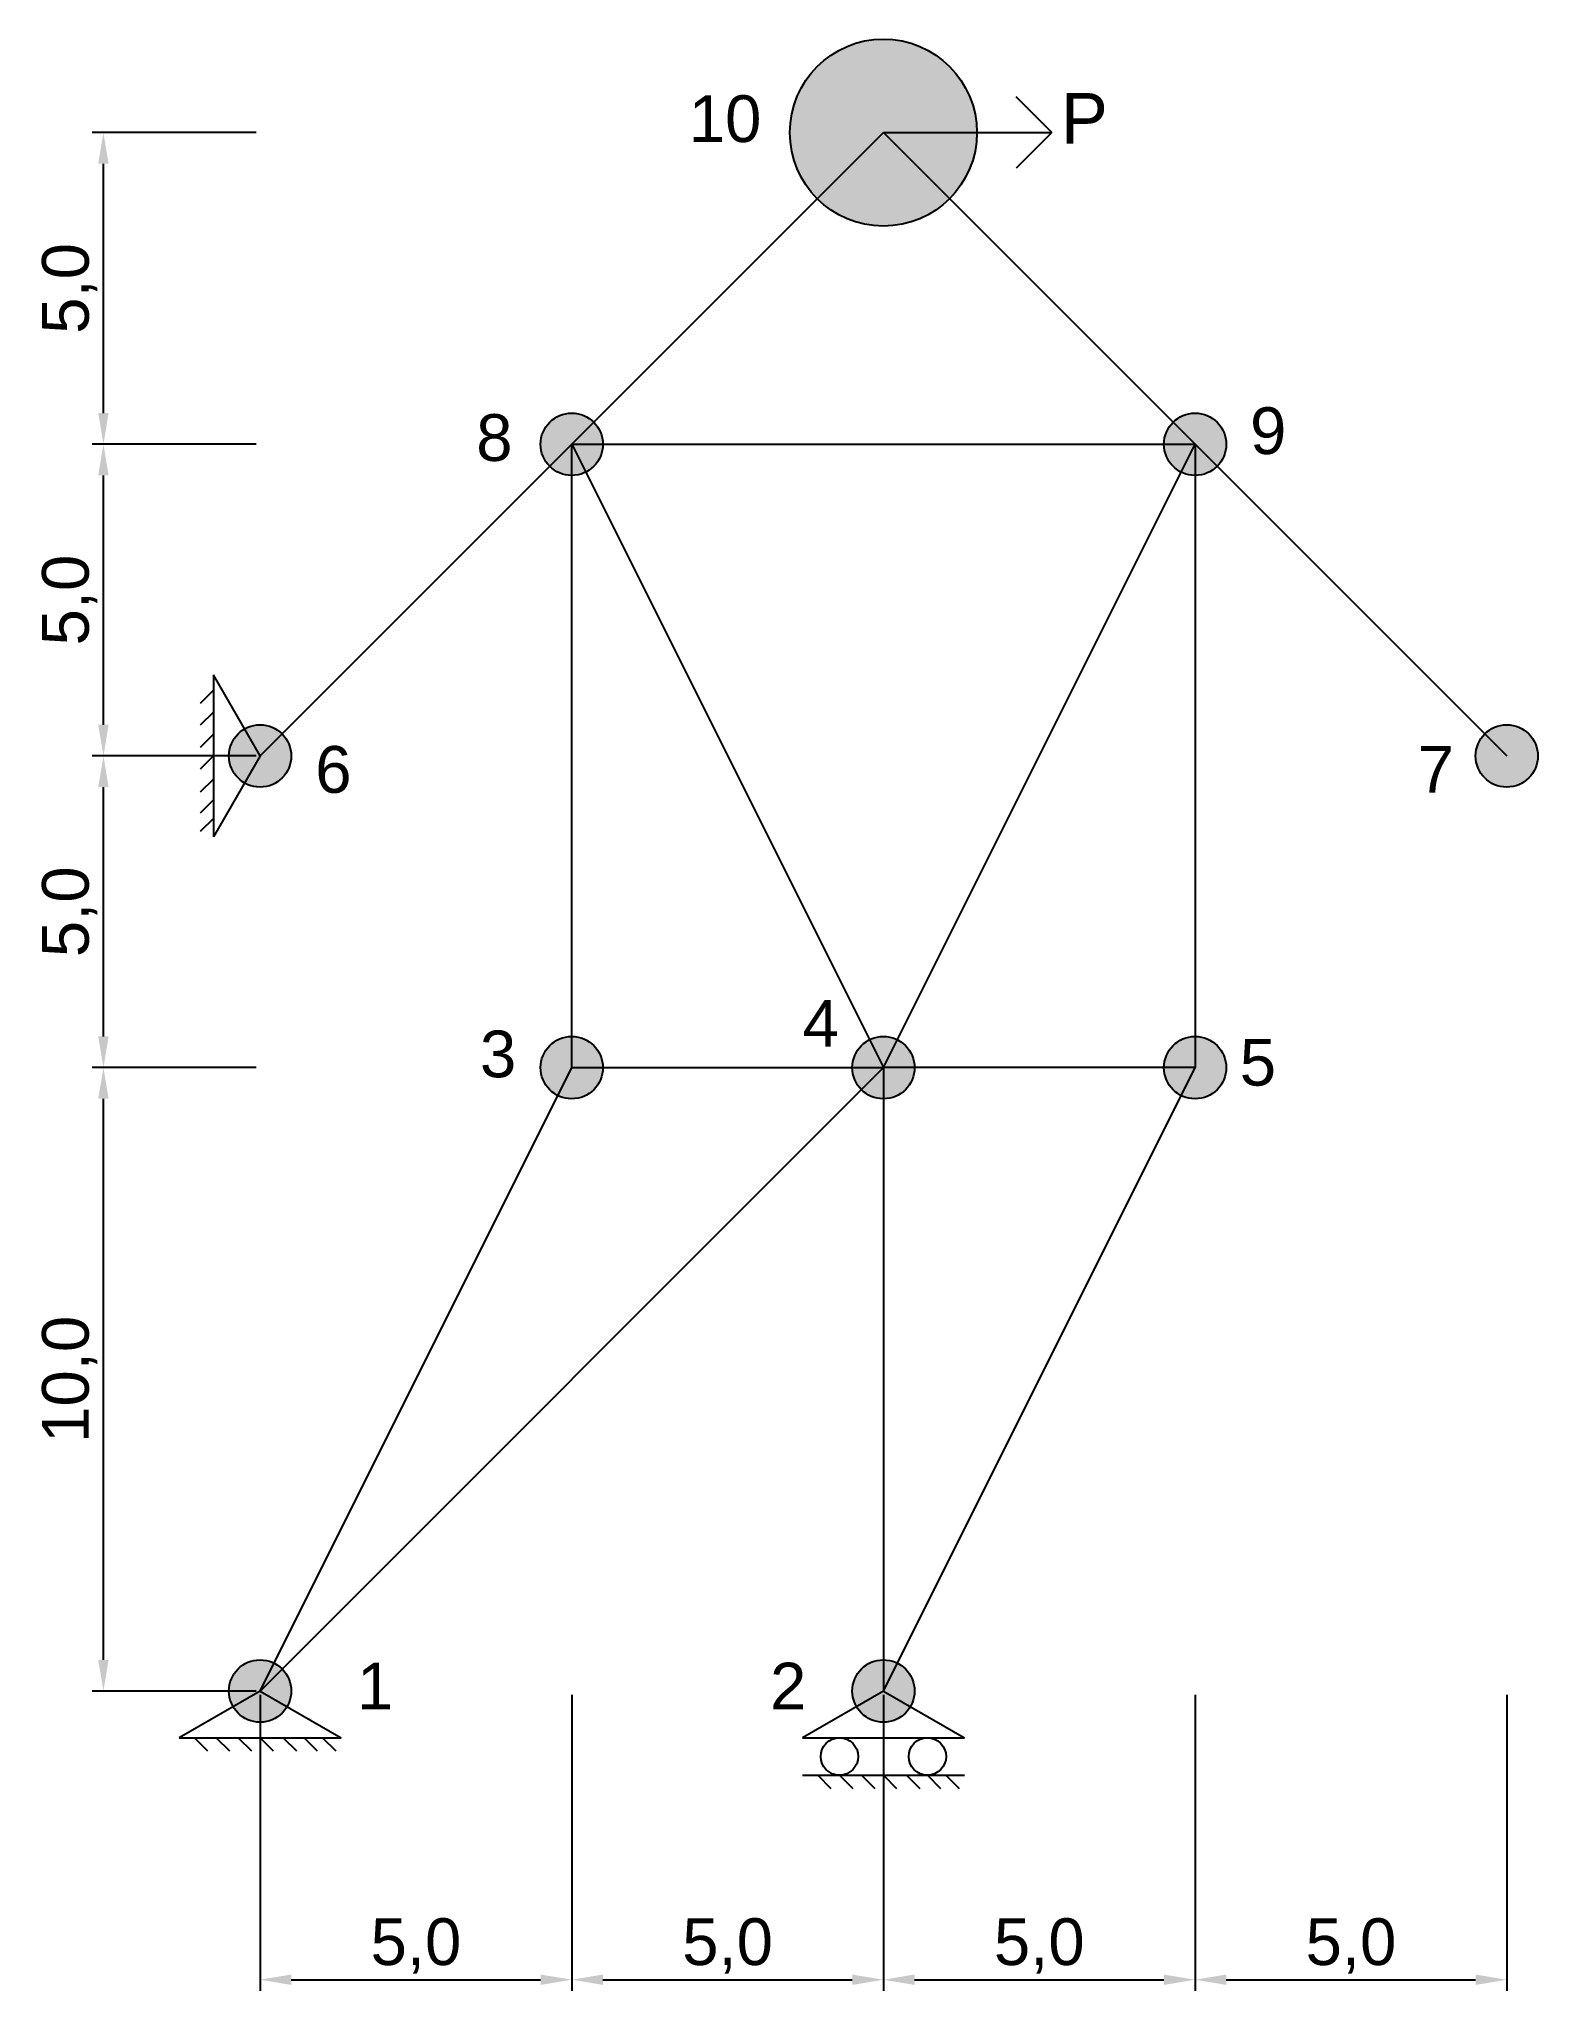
# Model space of a CAD drawing. Header units: millimetres. Extents: x -3.5 to 20.5, y -4.8 to 26.5.
import ezdxf

# ---------------------------------------------------------------- set-up
doc = ezdxf.new("R2010")
doc.units = ezdxf.units.MM
for name, color, linetype in [('Barras', 5, 'Continuous'), ('Fuerza', 6, 'Continuous'), ('nodo', 1, 'Continuous'), ('Notaciones', 4, 'Continuous')]:
    doc.layers.add(name, color=color, linetype=linetype)
doc.styles.get("Standard").update_dxf_attribs({"font": 'arial.ttf'})
doc.dimstyles.new('StandardModif', dxfattribs={"dimtxt": 0.75, "dimasz": 0.5, "dimexe": 0.18, "dimexo": 0.0625, "dimgap": 0.09, "dimtad": 1, "dimdec": 1, "dimzin": 0, "dimtxsty": 'Standard', "dimcen": 0.09, "dimadec": 0, "dimazin": 0, "dimtfac": 1, "dimtdec": 1, "dimtofl": 0, "dimtmove": 0, "dimatfit": 3, "dimfxl": 1, "dimtolj": 1, "dimtzin": 0, "dimarcsym": 0})

# ---------------------------------------------------------------- blocks, each defined once
blk = doc.blocks.new('*D3')
at = {"layer": 'Defpoints', "color": 0, "transparency": 16777216}
for p in [(0, 0), (5, 0), (5, -4.632)]:
    blk.add_point(p, dxfattribs=at)
at = {"layer": 'Notaciones', "color": 0, "lineweight": -2, "transparency": 16777216}
for p, q in [((0, -0.062), (0, -4.812)), ((5, -0.062), (5, -4.812)), ((0.5, -4.632), (4.5, -4.632))]:
    blk.add_line(p, q, dxfattribs=at)
at = {"layer": 'Notaciones', "color": 0, "transparency": 16777216}
for points in [[(0.5, -4.548), (0.5, -4.715), (0, -4.632)], [(4.5, -4.548), (4.5, -4.715), (5, -4.632)]]:
    blk.add_solid(points, dxfattribs=at)
at = {"layer": 'Notaciones', "color": 0, "transparency": 16777216, "insert": (2.5, -4.091), "char_height": 0.75, "attachment_point": 5}
blk.add_mtext('\\A1;5,0', dxfattribs=at)
blk = doc.blocks.new('*D4')
at = {"layer": 'Defpoints', "color": 0, "transparency": 16777216}
for p in [(5, 0), (10, 0), (10, -4.632)]:
    blk.add_point(p, dxfattribs=at)
at = {"layer": 'Notaciones', "color": 0, "lineweight": -2, "transparency": 16777216}
for p, q in [((5, -0.062), (5, -4.812)), ((10, -0.062), (10, -4.812)), ((5.5, -4.632), (9.5, -4.632))]:
    blk.add_line(p, q, dxfattribs=at)
at = {"layer": 'Notaciones', "color": 0, "transparency": 16777216}
for points in [[(5.5, -4.548), (5.5, -4.715), (5, -4.632)], [(9.5, -4.548), (9.5, -4.715), (10, -4.632)]]:
    blk.add_solid(points, dxfattribs=at)
at = {"layer": 'Notaciones', "color": 0, "transparency": 16777216, "insert": (7.5, -4.091), "char_height": 0.75, "attachment_point": 5}
blk.add_mtext('\\A1;5,0', dxfattribs=at)
blk = doc.blocks.new('*D5')
at = {"layer": 'Defpoints', "color": 0, "transparency": 16777216}
for p in [(10, 0), (15, 0), (15, -4.632)]:
    blk.add_point(p, dxfattribs=at)
at = {"layer": 'Notaciones', "color": 0, "lineweight": -2, "transparency": 16777216}
for p, q in [((10, -0.062), (10, -4.812)), ((15, -0.062), (15, -4.812)), ((10.5, -4.632), (14.5, -4.632))]:
    blk.add_line(p, q, dxfattribs=at)
at = {"layer": 'Notaciones', "color": 0, "transparency": 16777216}
for points in [[(10.5, -4.548), (10.5, -4.715), (10, -4.632)], [(14.5, -4.548), (14.5, -4.715), (15, -4.632)]]:
    blk.add_solid(points, dxfattribs=at)
at = {"layer": 'Notaciones', "color": 0, "transparency": 16777216, "insert": (12.5, -4.091), "char_height": 0.75, "attachment_point": 5}
blk.add_mtext('\\A1;5,0', dxfattribs=at)
blk = doc.blocks.new('*D6')
at = {"layer": 'Defpoints', "color": 0, "transparency": 16777216}
for p in [(15, 0), (20, 0), (20, -4.632)]:
    blk.add_point(p, dxfattribs=at)
at = {"layer": 'Notaciones', "color": 0, "lineweight": -2, "transparency": 16777216}
for p, q in [((15, -0.062), (15, -4.812)), ((20, -0.062), (20, -4.812)), ((15.5, -4.632), (19.5, -4.632))]:
    blk.add_line(p, q, dxfattribs=at)
at = {"layer": 'Notaciones', "color": 0, "transparency": 16777216}
for points in [[(15.5, -4.548), (15.5, -4.715), (15, -4.632)], [(19.5, -4.548), (19.5, -4.715), (20, -4.632)]]:
    blk.add_solid(points, dxfattribs=at)
at = {"layer": 'Notaciones', "color": 0, "transparency": 16777216, "insert": (17.5, -4.091), "char_height": 0.75, "attachment_point": 5}
blk.add_mtext('\\A1;5,0', dxfattribs=at)
blk = doc.blocks.new('*D7')
at = {"layer": 'Defpoints', "color": 0, "transparency": 16777216}
for p in [(-2.513, 10), (0, 10), (0, 0)]:
    blk.add_point(p, dxfattribs=at)
at = {"layer": 'Notaciones', "color": 0, "lineweight": -2, "transparency": 16777216}
for p, q in [((-0.063, 10), (-2.693, 10)), ((-2.513, 0.5), (-2.513, 9.5)), ((-0.063, 0), (-2.693, 0))]:
    blk.add_line(p, q, dxfattribs=at)
at = {"layer": 'Notaciones', "color": 0, "transparency": 16777216}
for points in [[(-2.597, 9.5), (-2.43, 9.5), (-2.513, 10)], [(-2.597, 0.5), (-2.43, 0.5), (-2.513, 0)]]:
    blk.add_solid(points, dxfattribs=at)
at = {"layer": 'Notaciones', "color": 0, "transparency": 16777216, "insert": (-3.054, 5), "char_height": 0.75, "attachment_point": 5, "rotation": 90}
blk.add_mtext('\\A1;10,0', dxfattribs=at)
blk = doc.blocks.new('*D8')
at = {"layer": 'Defpoints', "color": 0, "transparency": 16777216}
for p in [(-2.513, 15), (0, 15), (0, 10)]:
    blk.add_point(p, dxfattribs=at)
at = {"layer": 'Notaciones', "color": 0, "lineweight": -2, "transparency": 16777216}
for p, q in [((-0.063, 15), (-2.693, 15)), ((-2.513, 10.5), (-2.513, 14.5)), ((-0.063, 10), (-2.693, 10))]:
    blk.add_line(p, q, dxfattribs=at)
at = {"layer": 'Notaciones', "color": 0, "transparency": 16777216}
for points in [[(-2.597, 14.5), (-2.43, 14.5), (-2.513, 15)], [(-2.597, 10.5), (-2.43, 10.5), (-2.513, 10)]]:
    blk.add_solid(points, dxfattribs=at)
at = {"layer": 'Notaciones', "color": 0, "transparency": 16777216, "insert": (-3.054, 12.5), "char_height": 0.75, "attachment_point": 5, "rotation": 90}
blk.add_mtext('\\A1;5,0', dxfattribs=at)
blk = doc.blocks.new('*D9')
at = {"layer": 'Defpoints', "color": 0, "transparency": 16777216}
for p in [(-2.513, 20), (0, 20), (0, 15)]:
    blk.add_point(p, dxfattribs=at)
at = {"layer": 'Notaciones', "color": 0, "lineweight": -2, "transparency": 16777216}
for p, q in [((-0.062, 20), (-2.693, 20)), ((-2.513, 15.5), (-2.513, 19.5)), ((-0.062, 15), (-2.693, 15))]:
    blk.add_line(p, q, dxfattribs=at)
at = {"layer": 'Notaciones', "color": 0, "transparency": 16777216}
for points in [[(-2.597, 19.5), (-2.43, 19.5), (-2.513, 20)], [(-2.597, 15.5), (-2.43, 15.5), (-2.513, 15)]]:
    blk.add_solid(points, dxfattribs=at)
at = {"layer": 'Notaciones', "color": 0, "transparency": 16777216, "insert": (-3.054, 17.5), "char_height": 0.75, "attachment_point": 5, "rotation": 90}
blk.add_mtext('\\A1;5,0', dxfattribs=at)
blk = doc.blocks.new('*D10')
at = {"layer": 'Defpoints', "color": 0, "transparency": 16777216}
for p in [(-2.513, 25), (0, 25), (0, 20)]:
    blk.add_point(p, dxfattribs=at)
at = {"layer": 'Notaciones', "color": 0, "lineweight": -2, "transparency": 16777216}
for p, q in [((-0.062, 25), (-2.693, 25)), ((-2.513, 20.5), (-2.513, 24.5)), ((-0.062, 20), (-2.693, 20))]:
    blk.add_line(p, q, dxfattribs=at)
at = {"layer": 'Notaciones', "color": 0, "transparency": 16777216}
for points in [[(-2.597, 24.5), (-2.43, 24.5), (-2.513, 25)], [(-2.597, 20.5), (-2.43, 20.5), (-2.513, 20)]]:
    blk.add_solid(points, dxfattribs=at)
at = {"layer": 'Notaciones', "color": 0, "transparency": 16777216, "insert": (-3.054, 22.5), "char_height": 0.75, "attachment_point": 5, "rotation": 90}
blk.add_mtext('\\A1;5,0', dxfattribs=at)
blk = doc.blocks.new('ApoyoArticMóvil')
for p, q in [((0, 0), (-0.866, -0.5)), ((0, 0), (0.866, -0.5)), ((-0.866, -0.5), (0.866, -0.5)), ((-0.866, -0.9), (0.866, -0.9)), ((-0.702, -0.9), (-0.561, -1.041)), ((-0.47, -0.9), (-0.328, -1.041)), ((-0.233, -0.9), (-0.092, -1.041)), ((0, -0.9), (0.141, -1.041)), ((0.247, -0.9), (0.389, -1.041)), ((0.47, -0.9), (0.611, -1.041)), ((0.668, -0.9), (0.809, -1.041))]:
    blk.add_line(p, q)
for centre in [(-0.47, -0.7), (0.47, -0.7)]:
    blk.add_circle(centre, 0.2)
blk = doc.blocks.new('ApoyoArticFijo')
for p, q in [((0, 0), (-0.866, -0.5)), ((0, 0), (0.866, -0.5)), ((-0.866, -0.5), (0.866, -0.5)), ((-0.702, -0.5), (-0.561, -0.641)), ((-0.47, -0.5), (-0.328, -0.641)), ((-0.233, -0.5), (-0.092, -0.641)), ((0, -0.5), (0.141, -0.641)), ((0.247, -0.5), (0.389, -0.641)), ((0.47, -0.5), (0.611, -0.641)), ((0.668, -0.5), (0.809, -0.641))]:
    blk.add_line(p, q)
blk = doc.blocks.new('*U17')
for p, q in [((1, 0), (0.788, 0.212)), ((0, 0), (1, 0)), ((1, 0), (0.788, -0.212))]:
    blk.add_line(p, q)
blk.add_attdef('TEXFUERZA', (1.054, -0.065), '', height=0.3)

msp = doc.modelspace()

# ---------------------------------------------------------------- hatches: boundary and pattern name
at = {"layer": 'nodo'}
h = msp.add_hatch(color=256, dxfattribs=at)
h.dxf.hatch_style = 1
edge = h.paths.add_edge_path()
edge.add_arc((10, 25), 1.5, 0, 360)
h = msp.add_hatch(color=256, dxfattribs=at)
h.dxf.hatch_style = 1
edge = h.paths.add_edge_path()
edge.add_arc((5, 20), 0.5, 0, 360)
h = msp.add_hatch(color=256, dxfattribs=at)
h.dxf.hatch_style = 1
edge = h.paths.add_edge_path()
edge.add_arc((15, 20), 0.5, 0, 360)
h = msp.add_hatch(color=256, dxfattribs=at)
h.dxf.hatch_style = 1
edge = h.paths.add_edge_path()
edge.add_arc((0, 15), 0.5, 0, 360)
h = msp.add_hatch(color=256, dxfattribs=at)
h.dxf.hatch_style = 1
edge = h.paths.add_edge_path()
edge.add_arc((20, 15), 0.5, 0, 360)
h = msp.add_hatch(color=256, dxfattribs=at)
h.dxf.hatch_style = 1
edge = h.paths.add_edge_path()
edge.add_arc((5, 10), 0.5, 0, 360)
h = msp.add_hatch(color=256, dxfattribs=at)
h.dxf.hatch_style = 1
edge = h.paths.add_edge_path()
edge.add_arc((10, 10), 0.5, 0, 360)
h = msp.add_hatch(color=256, dxfattribs=at)
h.dxf.hatch_style = 1
edge = h.paths.add_edge_path()
edge.add_arc((15, 10), 0.5, 0, 360)
h = msp.add_hatch(color=256, dxfattribs=at)
h.dxf.hatch_style = 1
edge = h.paths.add_edge_path()
edge.add_arc((0, 0), 0.5, 0, 360)
h = msp.add_hatch(color=256, dxfattribs=at)
h.dxf.hatch_style = 1
edge = h.paths.add_edge_path()
edge.add_arc((10, 0), 0.5, 0, 360)

# ---------------------------------------------------------------- linework, layer by layer
at = {"layer": 'Barras'}
for p, q in [((5, 20), (10, 25)), ((10, 25), (15, 20)), ((5, 20), (0, 15)), ((5, 10), (5, 20)), ((5, 20), (15, 20)), ((5, 20), (10, 10)), ((10, 10), (15, 20)), ((15, 20), (15, 10)), ((15, 20), (20, 15)), ((0, 0), (5, 10)), ((10, 10), (0, 0)), ((5, 10), (10, 10)), ((10, 10), (10, 0)), ((10, 0), (15, 10)), ((15, 10), (10, 10))]:
    msp.add_line(p, q, dxfattribs=at)
at = {"layer": 'nodo'}
for centre, radius in [((10, 25), 1.5), ((5, 20), 0.5), ((15, 20), 0.5), ((0, 15), 0.5), ((20, 15), 0.5), ((5, 10), 0.5), ((10, 10), 0.5), ((15, 10), 0.5), ((0, 0), 0.5), ((10, 0), 0.5)]:
    msp.add_circle(centre, radius, dxfattribs=at)

# ---------------------------------------------------------------- block references
at = {"layer": 'Fuerza', "xscale": 2.699999999999999, "yscale": 2.699999999999999, "zscale": 2.699999999999999}
msp.add_blockref('*U17', (10, 25), dxfattribs=at).add_auto_attribs({'TEXFUERZA': 'P'})
at = {"layer": 'Notaciones', "xscale": 1.5, "yscale": 1.5, "zscale": 1.5, "rotation": 270}
msp.add_blockref('ApoyoArticFijo', (0, 15), dxfattribs=at)
at = {"layer": 'Notaciones', "xscale": 1.5, "yscale": 1.5, "zscale": 1.5}
for name, p in [('ApoyoArticFijo', (0, 0)), ('ApoyoArticMóvil', (10, 0))]:
    msp.add_blockref(name, p, dxfattribs=at)

# ---------------------------------------------------------------- texts
at = {"layer": 'Notaciones'}
for s, p in [('10', (6.877, 24.848)), ('8', (3.467, 19.733)), ('9', (15.881, 19.843)), ('6', (0.885, 14.409)), ('7', (18.572, 14.409)), ('4', (8.704, 10.337)), ('3', (3.527, 9.845)), ('5', (15.716, 9.712)), ('1', (1.553, -0.296)), ('2', (8.181, -0.296))]:
    msp.add_text(s, height=0.75, dxfattribs=at).set_placement(p)

# ---------------------------------------------------------------- dimensions: what is measured, and where the dimension line sits
for base, p1, p2, picture, middle in [((-2.513, 25), (0, 20), (0, 25), '*D10', (-3.054, 22.5)), ((-2.513, 20), (0, 15), (0, 20), '*D9', (-3.054, 17.5)), ((-2.513, 15), (0, 10), (0, 15), '*D8', (-3.054, 12.5))]:
    dim = msp.add_linear_dim(base=base, p1=p1, p2=p2, angle=90, dimstyle='StandardModif', override={"dimtmove": 1}, dxfattribs=at)
    dim.commit()
    dim.dimension.update_dxf_attribs({"geometry": picture, "text_midpoint": middle})
dim = msp.add_linear_dim(base=(-2.513, 10), p1=(0, 0), p2=(0, 10), angle=90, dimstyle='StandardModif', dxfattribs=at)
dim.commit()
dim.dimension.update_dxf_attribs({"geometry": '*D7', "text_midpoint": (-3.054, 5)})
dim = msp.add_linear_dim(base=(5, -4.632), p1=(0, 0), p2=(5, 0), dimstyle='StandardModif', dxfattribs=at)
dim.commit()
dim.dimension.update_dxf_attribs({"geometry": '*D3', "text_midpoint": (2.5, -4.091)})
for base, p1, p2, picture, middle in [((10, -4.632), (5, 0), (10, 0), '*D4', (7.5, -4.091)), ((15, -4.632), (10, 0), (15, 0), '*D5', (12.5, -4.091)), ((20, -4.632), (15, 0), (20, 0), '*D6', (17.5, -4.091))]:
    dim = msp.add_linear_dim(base=base, p1=p1, p2=p2, dimstyle='StandardModif', override={"dimtmove": 1}, dxfattribs=at)
    dim.commit()
    dim.dimension.update_dxf_attribs({"geometry": picture, "text_midpoint": middle})

doc.saveas('drawing.dxf')
